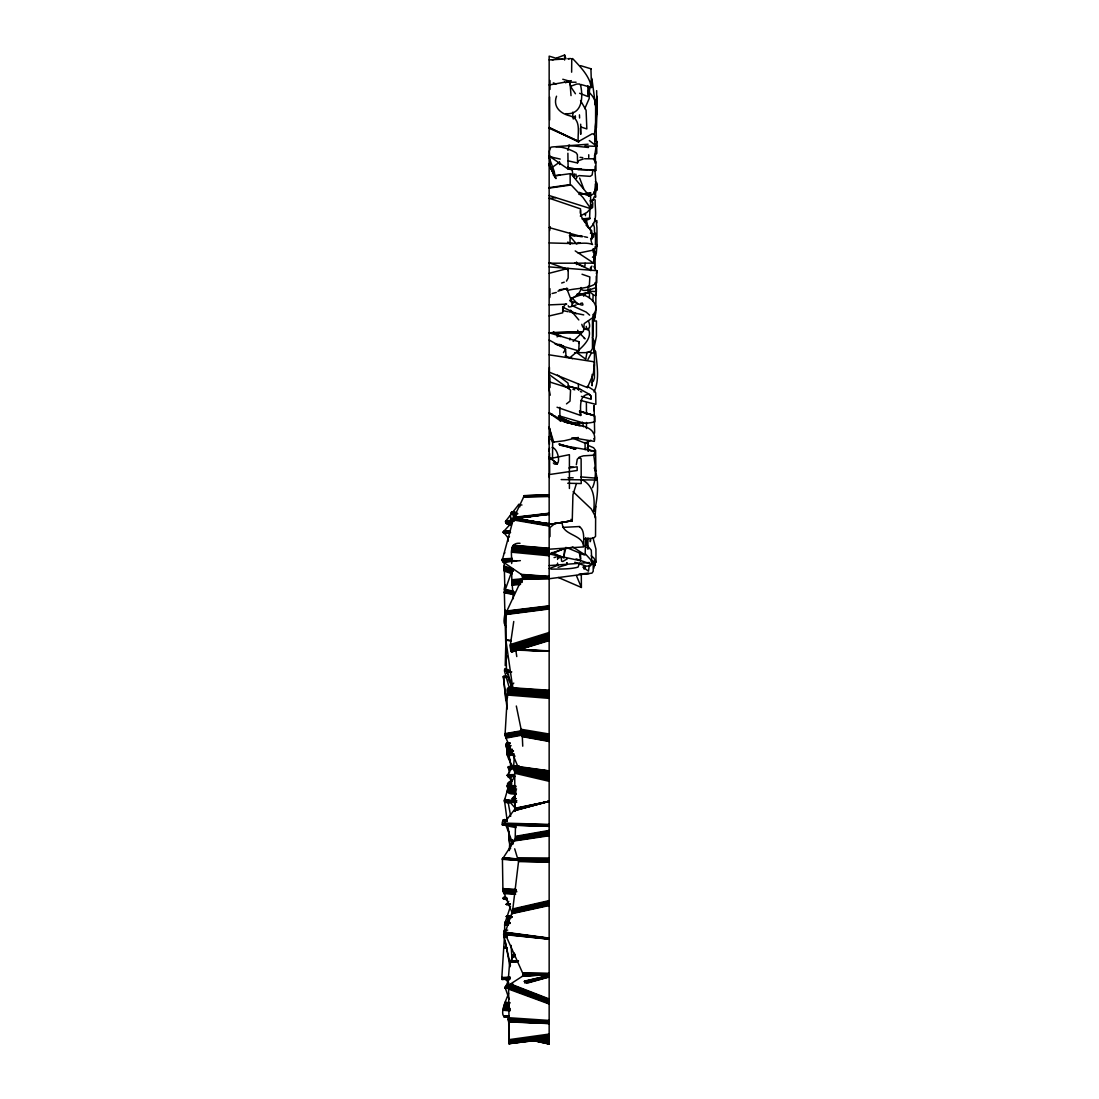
<?xml version="1.0" encoding="UTF-8"?>
<svg xmlns="http://www.w3.org/2000/svg" width="1099" height="1099" viewBox="0 0 1099 1099"><rect width="100%" height="100%" fill="white"/><g stroke="black" fill="none" stroke-linecap="round" stroke-linejoin="round"><path stroke-width="1.5" d="M504.551 935.235L501.735 978.948L508.851 979.484M504.551 931.87L504.784 923.682L510.486 906.208M569.406 488.478L569.406 454.67L549.157 458.764M504.977 593.281L504.18 562.88M505.856 639.632L506.296 612.28L522.657 577.209L521.256 574.379L503.438 562.207L502.202 560.339L513.659 517.876L549.157 524.278M509.153 988.138L507.862 985.034L509.661 962.326L514.662 954.495M508.782 831.297L508.755 840.268L510.307 846.106M549.157 640.621L511.584 651.954L510.224 645.8L513.755 621.485M549.157 1038.569L508.974 1043.734L509.016 1023.567L507.958 1018.663L509.043 1021.424L508.576 987.438L510.018 984.306L522.355 976.31L523.261 974.442L504.908 933.353L512.587 910.892L518.536 861.561L514.703 848.813M587.924 85.695L587.91 96.533L579.613 93.291M587.938 537.974L587.924 549.294M511.777 523.619C510.348 519.497 508.59 507.834 516.654 512.945M593.185 294.656L592.828 300.796M512.848 766.759C509.702 760.673 503.424 752.54 509.785 746.07M503.782 1016.575L509.029 1016.506C495.319 1020.6 507.93 996.614 508.535 993.345M592.828 316.924L594.683 317.529L594.683 314.479L592.842 317.638L584.215 323.546L583.596 330.634L581.385 333.244L549.157 332.777L582.704 331.802L549.157 332.805L579.228 341.803L578.624 343.438M596.826 141.634L594.243 158.915M507.504 787.859L507.559 783.834L511.955 779.617M549.157 771.484L518.687 768.558L505.801 737.539L505.114 733.637L507.463 694.032L509.125 687.974L513.783 683.097M594.463 364.786L593.281 374.127L587.416 387.59L549.157 372.135M512.491 913.681L502.93 890.382L502.422 859.13L515.184 839.43L515.5 824.566M596.936 245.228L596.345 252.866L593.955 260.765M508.342 538.235L503.369 531.82L514.153 519.909M509.167 999.293L505.224 987.74L509.194 978.811M585.822 358.7L587.072 352.106M588.089 451.222L588.157 440.864M511.653 563.54C512.477 556.973 507.724 542.26 520.033 543.277M594.944 562.702L593.735 568.389M596.249 104.79L596.317 102.715M519.951 506.749L519.003 504.194L505.567 521.297L506.392 523.412L510.032 525.418M563.966 555.929L565.724 547.439M506.543 820.472C501.982 816.008 500.704 828.976 504.084 823.11L515.019 808.946L514.689 771.91L512.56 766.759L507.367 775.248L512.368 781.705M592.965 169.631L592.141 174.988L590.19 176.348L579.104 175.593L577.154 176.541L576.439 178.368M596.235 109.021L596.317 100.833M559.817 407.331L559.968 420.629C571.26 422.153 583.857 424.942 594.875 421.755L594.93 416.04L579.516 411.246M509.332 850.599L509.867 839.952L508.15 827.629M576.343 464.712L577.25 459.286L579.42 457.115L583.294 455.851L594.71 455.151L594.751 451.167L593.185 451.469M549.157 266.892L596.991 270.697L596.345 273.582M512.725 686.559L506.515 671.393L504.345 592.388L512.738 568.678M509.483 688.359L504.62 671.571L505.197 668.412M507.188 820.857L504.468 800.347L508.274 787.296L508.81 788.148M595.576 127.319L595.644 100.05M596.853 96.849L596.304 101.218M587.759 329.988L587.841 328.216M507.614 751.537C506.763 748.776 503.754 740.877 510.101 742.883M569.9 312.295L570.601 310.152L578.816 319.96M596.427 141.881L595.919 114.131M549.431 367.464L549.253 389.857L550.242 395.2M562.702 311.415L563.608 306.841L565.779 303.791M567.895 150.439L569.227 145.123M557.619 564.405L557.564 565.339L557.564 563.1M514.002 956.322L514.208 953.025M595.768 190.814L595.328 193.479M513.535 768.215L514.332 756.373M592.004 560.724L591.784 563.856L590.3 565.944L586.262 566.122L574.777 562.248M581.11 287.512C580.959 293.969 573.939 296.909 569.639 300.508M508.617 674.58L508.521 679.512L511.681 686.49M503.727 948.08L507.092 948.203M549.624 96.987L549.679 119.97M504.949 609.959C505.732 614.739 501.639 622.913 506.282 626.609M549.184 451.634L549.473 448.049M587.91 447.334L588.157 444.449M549.761 228.565L549.898 226.875M509.551 759.189L510.898 766.333M503.754 947.778L507.134 947.613L503.782 947.379M579.489 563.224L578.074 567.098C570.106 569.502 557.385 568.939 550.887 569.145M597.004 114.282L596.661 90.64M595.397 244.94L595.603 233.194L592.663 235.255M556.534 96.204C552.632 106.823 560.463 113.609 569.9 115.835C581.659 119.159 577.483 132.897 578.17 141.716L592.059 133.858L594.023 134.092L594.751 135.823L594.861 143.612M591.839 79.815L590.438 84.128M596.578 105.641L596.853 96.163M582.03 274.242L589.861 276.962L589.27 286.825L588.253 286.083M509.538 772.858L508.439 766.745L518.714 765.962M592.924 336.83L593.295 317.597M585.726 537.603L585.121 554.94L572.854 547.014M549.569 453.461L549.624 473.229M597.032 244.569L595.548 248.154L592.004 250.352L578.239 253.168M577.566 162.666L578.472 160.688L583.212 159.039M509.757 848.497L512.738 839.622M590.658 205.939L590.822 204.167L590.822 208.686L549.157 195.526M516.008 793.808C498.932 795.607 512.491 782.021 514.744 776.141M512.409 801.995L512.903 798.822L516.228 798.63L512.903 798.794M507.024 655.76L505.224 665.596L505.705 647.393M594.49 135.026C595.067 121.096 601.043 103.059 589.339 92.687M524.347 495.8L549.157 495.182L524.347 495.8L524.072 496.624M578.417 389.582L580.533 389.444L588.982 394.06L591.028 396.038L591.097 399.253L581.426 396.354M557.77 556.575L557.564 559.46M594.999 517.67L595.795 506.364M564.598 548.841L563.966 558.031L552.124 552.481M504.482 553.401L504.784 552.605M589.998 208.315L589.6 218.124L582.099 218.976M596.359 287.402C593.323 288.639 581 293.378 581.11 287.759M505.004 584.847L504.084 589.737M510.458 847.425L510.499 848.771M509.496 1021.383L549.157 1023.348M594.765 511.214C597.32 497.339 599.779 480.991 594.271 467.968M590.809 539.678L590.259 541.697L590.232 539.018M596.414 127.841L597.169 106.988L594.875 104.24M549.967 226.861L549.761 230.405M550.104 294.656L549.816 297.444M594.243 365.967L594.463 361.859L549.157 354.826M576.426 483.615L572.936 494.77L572.249 520.72L549.157 524.511L572.153 520.747M594.243 320.537L595.837 312.336L595.864 293.776M595.479 255.545L592.471 257.18M513.92 957.243L514.991 954.152M594.161 347.394L596.441 336.143L596.441 320.949L594.669 321.045M506.9 899.889L503.287 898.68L504.194 896.921M513.686 517.478L513.068 519.14L513.686 517.478L549.157 514.318L513.274 518.769L524.333 495.608L549.157 495.209M563.457 352.628L565.559 349.152L566.081 357.326M597.142 188.314L596.111 190.113M592.416 201.282L594.284 196.666M590.094 270.272L591.866 266.082M573.238 119.008L575.313 115.835L575.45 117.703M584.764 108.636L589.16 98.622L589.6 87.151M588.721 92.302L590.108 86.313M579.448 526.833C585.314 530.006 583.322 541.024 583.638 546.917L549.157 549.212M587.924 359.524L591.303 353.219M504.015 1016.616L507.628 1016.012M592.485 487.722C597.1 477.722 595.232 464.85 593.57 454.121M585.533 567.057L584.064 569.076L584.009 565.916M508.782 901.304L506.282 904.408L509.84 904.381M516.722 800.745L507.875 800.924L510.705 816.282M559.515 162.185L553.237 166.636M577.579 243.607L578.266 242.591L580.107 242.865M592.649 315.138C601.661 306.415 590.067 295.37 580.368 294.326M589.531 218.055C592.21 218.097 585.918 221.71 583.377 218.522M593.968 391.958C599.917 380.048 596.894 364.634 595.685 351.57L594.518 350.224M512.931 798.712L515.17 796.143L514.689 792.777L515.321 811.172M589.449 228.304C598.598 221.613 594.71 209.511 595.177 200.018L594.435 199.414L589.984 200.897M566.466 281.124L568.156 278.006L568.224 268.362L549.157 273.28M511.557 799.083L516.049 794.302M581.385 333.244L573.156 341.404M549.157 1023.567L509.29 1021.919L509.4 1020.834M585.904 545.406L586.784 544.527L586.907 538.634M594.422 155.344L596.798 153.324L596.675 145.247L595.795 144.23M508.191 537.274L507.628 538.304M507.683 930.125L504.056 930.441L503.644 934.645L510.458 965.458M569.337 358.26C577.648 350.787 593.185 340.305 588.666 329.535M589.517 193.754L590.644 192.902L590.52 206.763L589.614 209.552L587.196 212.244L580.299 216.036M591.454 382.713L593.391 381.119L594.463 377.932L594.394 348.534M506.419 904.408L510.142 904.134M591.564 208.329L592.636 207.477L592.801 202.889L591.111 200.774M567.345 558.8L562.798 561.493L561.63 561.177L561.136 557.056M590.836 440.246C589.394 440.617 585.849 444.903 585.066 442.416M570.395 81.189L571.274 80.612M555.751 522.794L549.967 527.589L549.981 536.546M592.416 237.782L593.666 236.972L593.845 233.826L590.438 233.235M565.463 82.741L568.842 81.491M589.009 196.185L593.46 193.919C598.048 185.69 594.271 175.194 595.163 166.155M549.157 554.803L561.63 549.651L549.157 553.91L580.56 560.778M571.851 304.135L572.579 303.832M562.001 556.63L558.841 557.962L557.674 557.399L557.509 555.627M566.48 403.882L570.01 401.135L570.546 390.049L549.157 374.539M556.877 57.945L564.598 55.019L566.012 58.824M549.157 568.581L557.564 565.408M556.987 336.816L560.105 335.648M571.59 85.942L576.714 84.032L579.571 84.005L580.629 85.365C583.253 97.371 582.278 114.873 565.93 113.705M576.206 304.931L570.656 306.786L568.911 306.951L568.183 305.783M510.527 649.852L549.157 636.925M510.829 650.896L549.157 638.121M510.321 648.589L549.157 635.689M511.186 651.611L549.157 639.165M510.211 647.201L549.157 634.494M561.658 283.006L564.254 282.168M505.361 988.454L508.603 987.41L549.157 1002.686M510.224 645.8L549.157 633.395M557.935 291.194L566.713 288.419L572.648 303.901L572.689 302.733M571.343 298.104L588.501 292.444L589.792 291.743L589.971 288.831M511.584 651.954L549.157 640.016M505.293 988.221L510.17 986.682M510.348 644.522L549.157 632.475M505.252 987.974L510.128 986.476M558.045 567.345L566.933 564.611L566.933 562.688M505.224 987.74L510.101 986.256M505.238 987.493L508.48 986.517M505.265 987.232L508.507 986.284M554.061 557.578L555.998 557.028M507.697 756.167L514.085 754.34M505.32 986.984L508.562 986.05M507.395 755.466L513.824 753.626M505.403 986.737L508.645 985.817M507.175 754.711L512.01 753.337M507.01 753.941L511.873 752.568M505.499 986.49L508.741 985.597M526.751 983.234L549.157 977.011M506.941 753.158L513.439 751.359M506.941 752.417L513.439 750.631M507.202 751.057L512.052 749.752M507.037 751.702L511.9 750.383M514.195 810.801L549.157 801.322L515.074 808.246M528.193 982.479L549.157 976.777M507.45 750.48L512.258 749.188M572.208 547.206L561.232 549.692M514.401 810.54L549.157 801.308L515.06 808.603M524.8 983.014L549.157 976.544M514.579 810.251L549.157 801.281L515.019 808.946M527.932 981.833L549.157 976.31M578.362 437.457L564.172 440.768L552.673 442.183L552.509 458.324M552.138 293.515L556.286 292.458M526.187 981.929L549.157 976.104M514.73 809.936L549.157 801.267L514.95 809.29M526.105 981.627L549.157 975.898M514.854 809.62L549.157 801.24M507.903 985.734L511.2 984.938M524.402 981.723L549.157 975.706M507.862 985.377L511.159 984.594M524.374 981.434L549.157 975.527M507.862 985.034L512.821 983.88M524.374 981.173L549.157 975.376M549.157 315.963L562.702 312.803L562.702 306.676M580.547 303.406L582.291 303.008C585.904 309.011 573.568 300.247 570.354 301.607M512.89 908.928L549.157 900.603M512.807 909.574L549.157 901.249M512.711 910.233L549.157 901.894M512.587 910.892L549.157 902.567M512.464 911.524L549.157 903.213M512.313 912.143L549.157 903.859M595.534 220.995L596.853 220.556L596.853 222.85M512.175 912.706L549.157 904.463M506.886 672.986L511.763 671.901M512.01 913.228L549.157 905.026M511.859 913.681L549.157 905.535M506.804 672.767L510.06 672.066M506.735 672.561L509.991 671.86M506.666 672.327L509.936 671.64M506.612 672.107L509.881 671.434M506.57 671.874L509.84 671.201M506.529 671.626L509.812 670.981M506.515 671.393L509.799 670.747M506.502 671.146L509.785 670.514M505.801 737.539L522.478 734.475M506.035 738.102L522.616 735.039M505.444 736.371L522.259 733.321M505.609 736.962L522.355 733.898M505.306 735.794L522.176 732.745M549.157 84.98L564.735 82.205M505.197 735.217L523.11 732.016M505.142 734.654L523.069 731.481M505.114 733.637L523.055 730.505M505.114 734.132L523.055 730.972M515.665 836.298L549.157 830.432M515.651 836.943L549.157 831.078M515.596 837.589L549.157 831.778M515.5 838.221L549.157 832.479M549.157 188.108L571.15 184.975L583.033 197.532L590.822 208.686M515.362 838.839L549.157 833.193M522.149 579.365L549.157 578.747L591.963 573.129L593.199 571.343L593.199 561.369M567.579 290.397C577.071 287.828 588.707 289.147 596.702 282.869L596.991 270.697M515.184 839.43L549.157 833.894M549.157 524.443L572.249 520.72L570.958 519.346M514.978 839.979L549.157 834.567M594.806 247.083L597.032 246.382L596.936 227.548L596.235 221.284L594.573 219.072M559.254 289.793L567.661 288.501M514.744 840.474L549.157 835.185M507.518 524.154L510.843 523.66M514.469 840.914L549.157 835.762M508.974 1043.734L508.919 1042.168L549.157 1036.192M570.532 173.628L554.597 175.813L560.037 175.126M595.232 184.041L597.142 184.398L597.142 190.031M568.925 468.009L577.167 466.8L577.167 470.482L549.157 474.576M508.933 1043.047L549.157 1037.14M508.919 1042.168L508.892 1041L549.157 1035.162M506.9 523.797L511.969 523.069M549.157 1037.937L508.961 1043.583L549.157 1038.967M516.64 518.261L519.896 517.808M524.773 517.121L549.157 513.728M508.892 1041L508.878 1039.668L549.157 1034.077M526.339 517.025L549.157 513.865L514.909 518.549M506.392 523.412L511.323 522.739M549.157 198.521L555.792 197.614M578.981 194.441L590.589 192.847M515.266 518.165L518.659 517.711M523.742 517.025L549.157 513.576M505.98 523L510.953 522.341M503.85 533.427L510.554 532.548M549.157 187.654L570.189 184.563L570.134 175.139L571.082 173.848L589.339 195.952L589.339 192.888M505.938 614.561L549.157 608.983M513.824 517.917L549.157 513.425M505.952 614.121L549.157 608.599M505.677 522.574L512.368 521.723M506.076 613.215L549.157 607.816M505.993 613.668L549.157 608.214M503.63 533.152L510.376 532.314M506.172 612.747L549.157 607.404M549.157 514.112L513.329 518.508L549.157 523.797M506.612 611.387L549.157 606.208M506.447 611.827L549.157 606.607M506.296 612.28L549.157 607.005M506.804 610.962L549.157 605.81M505.513 522.135L512.23 521.338M503.466 532.891L510.238 532.081M514.126 517.286L549.157 513.247M505.471 521.709L512.189 520.953M503.356 532.617L510.142 531.847M505.567 521.297L512.271 520.583M503.301 532.342L510.101 531.614M509.648 962.449L517.876 961.584M505.787 520.926L510.788 520.418M503.301 532.081L510.101 531.38M583.679 573.623L588.199 573.156M509.661 962.326L517.917 961.295L509.744 961.996M503.369 531.82L510.156 531.16M509.771 961.9L517.986 961.117M503.493 531.573L510.252 530.941M509.826 961.79L518.014 961.034M503.438 562.207L520.377 560.641M513.329 598.694L511.804 579.75L521.984 578.816M511.804 580.423L521.998 579.475M511.832 581.124L522.011 580.19M509.881 961.694L518.412 960.911M509.002 1042.841L514.016 1042.374M517.368 1042.072L549.157 1039.146L537.809 1039.489M511.846 581.838L522.025 580.918M511.887 582.566L522.052 581.646M509.936 961.598L518.467 960.828M503.672 531.353L510.403 530.748M503.067 561.905L516.722 560.696M511.914 583.281L522.08 582.374M508.672 769.547L512.038 769.259M511.955 583.954L520.418 583.212M512.01 584.586L520.445 583.857M502.751 561.575L514.359 560.586M512.052 585.163L520.486 584.448M508.507 768.874L511.887 768.586M502.504 561.191L512.505 560.394M508.384 768.27L518.577 767.445M555.929 146.675L588.089 144.216M549.157 565.6L589.311 562.523M508.315 767.734L518.536 766.937M502.325 560.778L512.354 560.023M508.301 767.294L518.522 766.539M570.752 58.549L567.881 58.755L569.337 58.659M584.503 158.764L592.924 158.805L595.878 161.69L595.988 170.524L589.366 169.837M508.342 766.965L518.549 766.237M502.202 560.339L512.271 559.638M524.058 1040.822L549.157 1039.077M508.439 766.745L518.618 766.044M560.737 59.25L563.663 59.058M589.023 573.623L579.132 574.021M518.852 766.003L508.562 766.649M562.221 59.14L552.096 59.758M502.161 559.872L512.23 559.226M522.355 976.31L549.157 974.607M507.875 776.581L514.483 776.196M508.123 776.883L514.964 776.471M502.188 559.405L512.258 558.8M507.683 776.292L514.318 775.908M545.846 774.067L549.157 773.875M522.684 976.036L549.157 974.47M507.532 776.018L514.195 775.647M545.832 773.861L549.157 773.682L512.203 767.088M502.298 558.91L512.34 558.374M507.436 775.743L514.112 775.386M545.818 773.682L549.157 773.504M562.743 527.396L579.709 526.517M522.945 975.72L549.157 974.332M549.157 59.896L553.608 59.676M507.367 775.496L514.057 775.152M545.818 773.545L549.157 773.38M577.978 169.713L587.855 169.713M507.367 775.248L514.057 774.932M545.818 773.449L549.157 773.243M501.748 977.519L510.211 977.148M501.721 977.945L510.197 977.574M501.707 978.33L510.183 977.959M549.157 304.89L566.713 304.121M507.408 775.029L514.085 774.74M523.124 975.335L549.157 974.195M501.707 978.659L510.183 978.289M501.735 978.948L510.197 978.577M501.762 979.168L510.224 978.797M501.803 979.319L508.562 979.03M584.476 221.641L585.424 221.448L585.424 219.264M507.491 774.836L514.167 774.575M509.579 922.844L506.337 916.374L511.488 916.305L506.337 916.374L506.79 917.239L511.873 917.061M523.234 974.909L549.157 974.057L523.261 974.442M576.989 294.161L587.992 293.282L588.047 288.268M537.452 496.212L549.157 495.841M506.474 916.662L511.598 916.497M504.551 925.152L507.985 925.056M504.565 924.877L507.999 924.781M507.34 918.421L510.692 918.338M524.25 496.144L549.157 495.498L524.044 496.075M506.543 916.813L511.653 916.69M506.873 917.5L511.955 917.377M504.62 924.547L508.04 924.451M523.522 497.146L549.157 496.528M504.688 924.135L508.109 924.067M549.157 1042.305L537.768 1039.736L549.157 1039.42L537.672 1039.544M523.811 496.556L549.157 496.034M504.784 923.682L509.909 923.586M504.111 1016.479L509.194 1016.204M503.946 1016.685L508.961 1016.589M537.59 1039.201L542.549 1039.104M537.741 1039.709L549.157 1039.489M524.223 495.759L549.157 495.361M504.908 923.187L510.018 923.105M505.059 922.652L510.142 922.583M506.46 747.485L509.881 747.457M506.68 748.35L510.073 748.309M505.224 922.088L508.603 922.047M503.768 1016.424L508.81 1016.383M522.423 578.651L549.157 578.417M506.199 745.781L511.159 745.74M506.296 746.619L509.73 746.592M506.351 904.298L509.771 904.271M505.416 921.498L508.782 921.47M504.043 937.323L507.381 937.296M506.474 743.24L509.895 743.212M506.309 743.707L509.744 743.68M506.199 744.298L509.51 744.27M506.172 744.998L509.469 744.971M506.46 904.147L509.881 904.12M506.557 904.298L509.963 904.271M503.795 936.032L507.161 936.005M523.206 973.948L549.157 973.755M506.625 903.941L510.032 903.928M549.157 263.211L593.886 263.142M564.295 82.219L576.068 82.219M507.972 800.745L516.557 800.759M507.889 801.226L516.145 801.253M518.137 858.058L549.157 858.154M508.178 800.731L515.28 800.896M518.275 858.47L549.157 858.621M522.602 577.923L549.157 578.088M518.385 858.896L549.157 859.116M523.083 973.426L549.157 973.604M508.494 800.855L515.61 801.198M518.481 859.336L549.157 859.638M568.032 477.735L573.183 477.804M561.177 479.576L597.21 480.043L597.21 478.12M518.536 859.775L549.157 860.16M508.906 801.13L516.008 801.638M518.577 860.229L549.157 860.709M518.591 860.682L549.157 861.245M567.716 483.258L581.22 483.533L581.124 458.791L578.898 457.569M522.657 577.209L549.157 577.772M518.577 861.121L549.157 861.767M522.877 972.89L549.157 973.453M509.373 801.542L516.736 802.229M518.536 861.561L549.157 862.275M505.485 979.415L509.125 979.649M549.157 242.934L573.101 243.566M503.287 824.044L549.157 825.28M502.957 824.401L549.157 825.651M504.084 823.11L549.157 824.415M503.658 823.604L549.157 824.868M502.669 824.676L549.157 825.953M502.463 824.854L549.157 826.187M511.777 955.347L515.17 955.443L511.777 955.416L511.117 945.401M574.585 352.738L586.935 352.628L590.987 351.103L592.471 348.534L592.443 320.015M549.157 826.366L502.216 824.841M584.201 338.327C588.144 341.088 578.074 332.544 577.648 330.25M509.909 802.064L515.527 802.847M519.071 649.894L549.157 651.103L515.816 650.127L516.777 656.57M522.602 576.522L549.157 577.47M518.577 649.674L549.157 650.828M503.74 947.888L507.106 947.901M512.807 1021.507L539.238 1022.468M542.549 1022.592L549.157 1022.839M519.113 650.045L549.157 651.171M584.902 145.906L596.812 146.387L596.826 141.263M583.748 538.853L593.611 538.18L595.534 536.367L595.631 516.832L591.262 508.933L573.087 491.693M511.791 955.8L515.184 955.855L511.777 955.498L515.184 955.608L511.791 955.567L511.928 959.317M519.016 649.756L549.157 650.993M503.878 680.363L503.369 676.366L506.776 676.586C502.353 675.597 502.545 677.698 506.818 677.286M509.167 1021.658L549.157 1023.471M503.383 676.613L506.776 676.764M522.423 575.876L549.157 577.167M580.849 476.911L597.21 478.244M502.422 859.349L519.113 860.187M511.804 955.938L515.197 956.116M504.592 669.387L508.026 669.566M504.51 669.854L507.82 670.019M504.482 670.376L507.793 670.555M504.523 670.953L507.834 671.132M509.071 1021.053L549.157 1023.087M588.528 147.5L568.114 145.398M589.641 291.221L596.4 291.578L596.125 284.119M503.438 676.75L506.831 676.943M503.521 677.369L506.9 677.547M532.85 771.196L549.157 772.089M502.422 859.13L519.113 860.036L502.449 858.91M508.988 1020.147L549.157 1022.413M503.837 898.982L507.188 899.188M522.135 575.299L549.157 576.906M502.738 888.61L516.008 889.393M502.765 889.16L516.022 889.956M502.82 889.764L516.063 890.547M502.93 890.382L516.626 891.207M503.054 891.042L516.722 891.852M503.218 891.701L515.129 892.402M503.424 892.347L515.28 893.061M503.644 892.979L515.445 893.693M502.49 858.704L519.154 859.734M503.878 893.583L515.623 894.298M503.521 898.858L506.9 899.064M508.919 1019.02L549.157 1021.521M528.646 770.633L549.157 771.938L528.756 770.289M557.413 335.483L560.71 335.69L557.413 335.429M503.287 898.68L506.694 898.9M502.531 858.498L519.181 859.597M508.892 1017.743L549.157 1020.435M521.75 574.791L549.157 576.645M509.428 687.548L549.157 690.254M509.125 687.974L549.157 690.763M502.6 858.305L519.236 859.459M503.177 898.46L506.584 898.694M569.763 168.422L577.689 168.985M508.796 688.647L549.157 691.546M569.845 168.435L581.577 169.287L570.779 168.463M521.256 574.379L549.157 576.412M502.683 858.113L519.291 859.322M508.466 689.54L549.157 692.562M503.177 898.199L506.584 898.446M508.15 690.598L549.157 693.73M502.793 857.921L519.346 859.184M572.345 168.683L595.534 170.51M507.875 691.738L549.157 694.98M507.642 692.906L549.157 696.216M507.463 694.032L549.157 697.37M507.367 695.035L549.157 698.36M502.902 857.742L519.415 859.061M503.273 897.897L506.666 898.185M513.274 545.296L549.157 548.291M522.039 769.341L549.157 771.635M512.972 545.53L549.157 548.635M512.656 546.024L549.157 549.266M503.479 897.595L506.859 897.883M505.004 1002.233L510.101 1002.686M558.498 344.537L561.603 344.825L558.732 344.523M503.191 1010.256L509.991 1010.874M512.354 546.766L549.157 550.132M504.675 1003.14L509.62 1003.593M512.079 547.7L549.157 551.176M511.846 548.772L549.157 552.33M511.543 552.193L549.157 555.778M504.331 1004.225L509.318 1004.706M503.191 1009.693L510.005 1010.338M570.56 235.282L574.832 235.694M511.667 549.926L549.157 553.539M511.571 551.094L549.157 554.707M504.001 1005.42L509.029 1005.915M503.287 1008.868L510.087 1009.541M503.713 1006.657L508.755 1007.165M503.466 1007.824L510.238 1008.511M505.279 934.658L549.157 939.219M518.673 768.05L549.157 771.333M505.142 934.329L549.157 939.068M580.038 157.336L582.772 157.638M571.356 235.351L582.291 236.725M505.032 933.999L549.157 938.917M518.563 504.62L521.97 505.018M504.949 933.669L549.157 938.766M518.604 767.542L549.157 771.182M504.908 933.353L549.157 938.628M504.894 933.051L549.157 938.491M519.635 519.951L522.918 520.363M526.187 520.775L549.157 523.619M507.724 792.132L516.31 793.876M504.908 932.749L549.157 938.354L504.963 932.46M518.467 767.02L549.157 771.017M505.045 932.199L549.157 938.093M518.275 766.511L549.157 770.866M503.15 820.074L506.433 820.555M594.614 451.071L559.583 444.971L575.958 448.9L558.91 443.996L575.162 449.148M510.733 518.343L514.071 518.865M510.719 518.563L514.057 519.071M510.705 518.797L514.057 519.305M510.719 519.03L514.057 519.552M504.551 799.742L512.807 801.034M504.496 800.031L512.766 801.322M504.468 800.347L512.752 801.638M504.455 800.69L511.076 801.721M504.455 801.047L509.428 801.817M504.468 801.418L507.779 801.94M504.51 801.803L507.82 802.325M504.551 802.215L509.51 802.984M504.606 799.481L512.862 800.773M503.26 819.978L506.873 820.706M510.747 519.278L514.085 519.813M511.172 513.288L514.469 513.837M573.362 437.883L594.325 441.386C597.883 424.255 574.571 425.409 564.337 421.81L579.516 425.574L563.938 421.645L578.733 425.395M549.157 524.017L513.494 518.096L549.157 524.566M503.493 820.17L507.188 821.214M510.774 519.525L549.157 526.036M516.324 706.011L521.105 729.283L549.157 734.008M521.105 729.283L521.311 730.272L549.157 735.025M521.311 730.272L521.517 731.357L549.157 736.151M555.86 344.221L560.971 345.127M510.815 519.786L514.153 520.377M521.517 731.357L521.709 732.497L549.157 737.305M504.345 592.814L514.305 594.6M521.709 732.497L521.901 733.596L549.157 738.446M509.867 840.405L513.151 840.996L509.881 840.062M570.491 466.773L573.541 467.322M513.398 519.181L549.157 525.624M521.901 733.596L522.066 734.627L549.157 739.49M522.066 734.627L522.19 735.506L549.157 740.369M522.19 735.506L522.313 736.632L549.157 741.482M511.296 512.505L517.876 513.7M504.345 592.388L514.305 594.188M522.272 736.179L549.157 741.056M510.87 520.061L514.195 520.665M504.359 591.963L514.318 593.776M585.176 413.485L590.699 414.502L579.516 411.122M504.4 591.537L514.346 593.364M505.883 640.071L510.884 641.074M504.455 591.097L514.387 592.965M513.151 840.57L509.854 839.718M513.549 518.549L549.157 525.253M504.537 590.685L514.456 592.553M513.357 824.937L516.599 825.541M513.645 518.11L549.157 524.896M504.633 590.259L514.538 592.155M581.055 425.863L578.5 425.313L578.404 422.304M510.939 520.322L514.263 520.967M504.757 589.861L512.986 591.441M512.56 766.759L549.157 773.82M507.367 824.868L515.719 826.475M504.894 589.476L513.096 591.07M505.856 639.563L510.843 640.538M505.691 824.552L506.144 825.692L516.063 827.616M571.343 312.404L583.734 314.905M511.502 512.01L516.42 512.999M507.518 791.692L515.843 793.368M507.491 790.895L515.829 792.599M512.972 766.841L549.157 774.369M507.642 789.824L515.953 791.555M563.485 310.729L568.197 311.731M507.972 788.56L516.2 790.318M584.476 236.738L587.512 237.398M532.658 1040.176L549.157 1043.775M531.545 1040.204L549.157 1044.05L549.157 56.145L559.625 59.332M532.768 1040.355L549.157 1043.981M513.398 767.308L549.157 775.221M508.425 787.214L516.571 789.013M536.106 1040.3L549.157 1043.185M549.157 156.58L560.202 159.08M568.087 160.852L577.566 162.995L577.387 154.698L576.164 152.802C568.678 148.612 559.377 145.508 550.805 147.211L549.404 151.085L549.912 166.608M534.718 1040.313L549.157 1043.555M508.988 785.909L515.678 787.42M511.777 511.887L516.915 513.219M509.606 784.755L516.187 786.28M539.348 1038.953L549.157 1041.206M513.824 768.132L549.157 776.306M545.846 1039.201L549.157 1039.97M514.772 773.256L549.157 781.307M514.195 769.231L549.157 777.556M514.689 771.91L549.157 780.153M514.497 770.536L549.157 778.875M512.079 512.107L517.217 513.837M593.378 433.075L594.477 433.349L594.628 432.058L594.064 405.49L594.037 410.82M512.422 512.67L516.063 514.373M512.752 513.535L513.054 514.634L516.338 515.472M568.76 386.257L579.31 389.019M567.977 386.079L580.533 389.444M580.107 235.626L582.965 236.409M549.157 227.575L581.137 236.464M573.032 175.758L572.167 169.727L568.142 169.067L549.157 156.072M580.643 400.448L595.878 404.363L595.685 392.879L594.298 390.598L587.841 386.546M562.784 79.252L570.34 81.436M580.931 84.486L591.523 87.535M580.176 411.383L593.24 415.147M555.132 344.014L579.008 350.966M558.622 415.724L583.857 423.074M580.56 65.652L591.125 68.839M509.469 536.642L507.972 537.906L508.178 541.271M549.157 381.82L569.131 388.071M572.909 389.252L574.777 389.843M580.437 391.615L581.701 392M589.174 351.955L592.595 353.095L594.037 352.353L594.037 340.951L592.457 337.517M574.063 448.722L568.265 446.771L574.406 448.914M567.592 242.137C575.533 245.379 584.627 241.258 592.581 244.528M549.157 198.205L580.519 208.865L580.519 213.536M549.157 262.785L566.383 268.788M557.042 407.234L580.712 415.463M504.139 571.013L512.175 573.829M576.096 558.883L591.949 564.474L591.303 550.214L587.003 545.269M504.111 570.34L512.161 573.197M504.098 569.667L512.148 572.552M504.084 568.98L512.134 571.906M507.024 786.403L510.156 787.543M579.255 192.325L589.284 195.993M508.452 989.045L549.157 1004.005M504.07 568.293L512.12 571.26M504.07 567.647L513.398 571.123M507.037 785.565L510.156 786.733M508.466 988.235L549.157 1003.346M571.59 305.398L586.179 312.089L589.614 315.152M504.07 567.015L513.398 570.532M504.07 566.452L513.398 569.983M504.084 565.944L513.412 569.488M508.741 986.682L549.157 1002M565.133 355.842L572.524 358.672M508.974 985.968L549.157 1001.34M509.277 985.308L549.157 1000.681M510.444 983.962L549.157 998.964M510.018 984.306L549.157 999.486M509.62 984.759L549.157 1000.063M507.559 783.834L510.65 785.057M553.305 82.878L556.08 83.977M571.892 437.828L585.259 443.254M508.054 783.01L511.214 784.301M555.16 416.329L549.157 413.265L552.275 414.543M558.512 417.084L570.985 422.181L558.512 416.919M508.658 782.268L511.777 783.56M566.576 547.536L583.981 554.816M552.275 414.282L549.157 412.963L560.49 420.903M588.116 445.425L593.597 447.746L595.617 450.494L595.905 471.183M575.12 263.046L591.66 270.505M558.374 577.511L581.398 587.47L581.289 574.035M549.157 128.212L579.255 141.675L549.157 127.525L578.417 141.895M580.959 127.031L586.839 128.913L586.097 110.312L580.533 100.49M595.37 181.692L596.853 182.956L596.853 189.715L595.768 190.649M586.179 547.096L587.924 548.209M562.661 307.102L576.274 313.737M575.381 262.675L583.473 266.329L584.915 266.233L585.121 263.238M549.157 413.375L565.642 421.673L558.155 417.854M549.157 340.044L565.559 349.152M589.298 140.548L596.826 146.346M549.157 155.728L553.47 158.352M567.853 167.103L572.167 169.727M593.872 438.583L594.325 439.518M553.498 332.035L559.281 335.717M578.72 350.677L579.228 341.707M553.36 332.035L560.366 336.637M557.509 375.089L567.949 383.015L568.842 388.483M577.703 353.274L585.781 359.222M586.097 225.24L591.702 230.708L591.798 239.39M552.138 447.458C558.21 448.255 561.809 466.374 554.377 463.998L553.319 462.926M575.217 250.915L593.79 263.197L593.941 248.8M586.921 447.939L591.193 451.194M509.359 688.125L507.711 688.043L507.024 689.925L507.463 697.755M590.342 292.361L593.639 294.972L595.493 295.658L596.166 294.738L596.262 276.124M591.221 555.847L593.817 557.99L596.001 562.001M582.717 480.071C594.422 486.39 594.999 499.921 593.597 511.612M582.896 567.125L588.473 571.164L589.325 565.229M505.787 979.566L508.713 982.74M585.602 554.13L590.699 559.734L591.949 563.883M593.927 251.218L595.287 252.495L595.479 255.627M577.827 304.148L572.071 297.898M587.374 387.535L587.374 386.422M510.486 802.696L515.651 808.617M576.535 243.964L569.364 235.626M590.932 68.88L591.523 87.439C589.407 75.941 580.396 66.792 572.62 58.577L571.755 58.838L571.631 72.191M575.436 93.758L570.766 86.766L569.928 83.057M505.828 700.585L503.424 677.135M595.301 282.759L596.4 285.603M555.077 176.225L549.157 165.207L555.709 178.272L549.157 163.614L555.97 178.601M581.824 324.301C583.418 332.132 592.938 331.239 588.432 320.935M579.777 412.4L580.712 414.584M550.214 439.627L549.212 436.866M503.837 820.651L504.249 821.393M576.398 575.56L581.398 587.47M579.626 178.065L583.624 188.52M579.448 553.47L580.56 558.594M506.79 917.239L509.263 922.034M594.202 191.638L595.576 196.309M593.391 249.143L594.477 251.396M594.037 266.521L595.603 269.942M592.952 537.603L595.933 549.143L596.001 562.235M506.144 825.692L512.999 844.183M549.157 157.569L554.336 171.732M571.013 95.627L569.928 81.285M595.424 282.498L596.4 289.353M593.158 223.413L594.408 227.411L594.586 234.114M555.064 177.2L554.336 172.557M553.745 442.224L549.157 427.277L552.563 442.196L549.157 427.113M587.237 441.358L588.597 451.291M594.133 560.696L594.944 565.504L594.944 561.259M509.002 756.332L510.403 761.126M568.142 169.067L567.895 153.242M514.84 756.524L514.579 755.453M510.843 777.831L511.722 781.142M582.511 422.208L583.528 426.769M594.243 509.812L594.504 510.939L594.504 509.428M588.034 227.575L586.11 218.687M590.63 238.414L591.935 244.157M592.031 384.98L592.196 385.776L592.196 374.306M594.793 467.336L595.548 470.922M566.672 562.715L566.933 564.46M513.054 514.634L513.851 519.181M505.155 941.005L510.073 966.777M505.897 640.154L512.532 686.339M575.89 174.109L576.219 176.623M504.056 682.053L507.12 709.047M592.856 249.171L593.199 252.303M549.445 444.312L549.212 436.55M587.677 90.777L587.91 93.511M594.696 138.859L594.861 140.919M583.638 546.382C582.731 533.922 561.932 535.639 562.235 522.657M553.58 173.56L553.429 171.87L553.429 175.236M595.328 184.852L595.576 197.408M570.106 244.363L569.955 232.713M585.465 214.484L585.424 213.673L585.424 215.692M549.184 473.751L549.404 477.516M580.464 128.088L580.684 134.064M549.967 387.549L549.83 377.616M579.448 114.859L579.599 118.005M591.097 398.566L590.589 395.516L589.366 394.404C578.376 393.937 580.794 408.54 580.712 415.504M522.313 736.632L522.739 746.18M583.665 296.194L583.624 293.433M580.519 210.472C579.489 221.448 593.309 226.751 591.798 237.906M587.677 441.963L587.745 449.161M595.122 154.588L595.383 163.38L595.397 153.915M585.121 449.697L585.066 442.856M586.385 402.784L586.468 413.925M594.6 257.097L594.71 268.019L594.71 256.836M511.694 568.403L511.804 579.75M508.645 1016.149L508.878 1039.668M595.713 106.699L591.839 78.359M568.224 269.777L568.224 270.835M594.586 249.349L594.586 251.973M590.561 267.208L590.561 270.642M589.435 292.21L589.435 297.788M588.748 154.739L588.748 157.542M586.289 326.362L586.289 329.315M586.468 422.469L586.468 428.541M585.025 292.87L585.025 294.985M580.684 124.214L580.684 134.284M580.56 554.281L580.56 560.724M578.417 384.252L578.417 389.953M576.535 262.029L576.535 264.557M574.365 173.889L574.365 177.557M572.799 112.098L572.799 117.799M569.886 338.149L569.886 339.934M566.713 288.419L566.713 289.902M564.598 54.95L564.598 60.047M559.57 162.116L559.57 164.534M554.336 171.829L554.336 176.362M549.995 80.543L549.995 89.417M549.898 288.625L549.898 293.996M506.282 904.408L509.702 904.422L506.282 904.408M508.617 979.14L501.858 979.415L508.672 979.168M563.828 346.432L557.303 344.646L563.828 346.432M557.399 463.833L549.157 457.157L557.399 463.833"/></g></svg>
